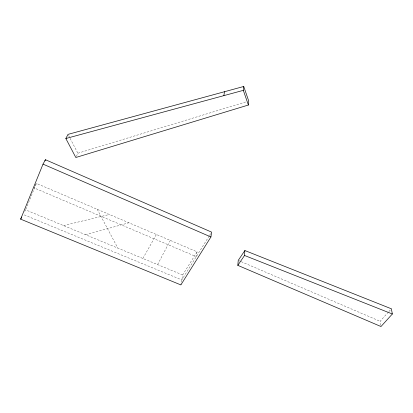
<?xml version="1.0" encoding="UTF-8"?>
<svg xmlns="http://www.w3.org/2000/svg" width="413" height="413" viewBox="0 0 413 413"><rect width="100%" height="100%" fill="white"/><g stroke="black" fill="none" stroke-linecap="round" stroke-linejoin="round"><path stroke-width="0.31" stroke-dasharray="2.06 1.55" d="M197.063 251.811L196.278 256.659L33.969 187.874L36.385 183.393L197.063 251.811L182.67 274.97L180.868 284.918M25.838 209.257L36.385 183.393M76.328 156.434L77.861 153.238L246.256 101.799M157.611 264.578L170.275 240.402M24.78 211.384L25.596 209.845L182.67 274.97M142.867 258.466L156.398 234.496M209.221 235.921L181.777 279.9L23.149 214.45M209.561 235.379L211.255 232.664M380.791 325.361L380.115 321.293L388.447 312.032M388.865 311.567L391.364 308.79M85.527 234.692L128.913 222.793M63.545 225.581L109.368 214.471M238.822 260.639L240.598 261.403M241.187 261.656L380.115 321.293M97.215 209.293L117.819 248.079M68.62 135.516L69.812 137.803M70.112 138.376L77.861 153.238"/><path stroke-width="0.62" d="M237.826 265.358L244.532 255.471L244.878 250.536L391.364 308.79L392.35 313.994L380.982 326.528L237.826 265.358L238.234 260.386L244.878 250.536M248.373 105.026L248.724 101.046L243.747 86.472L68.026 134.37L65.843 138.52L75.816 157.503L248.373 105.026L243.334 90.349L243.747 86.472M210.919 236.964L211.595 232.121L45.435 159.712L43.019 164.126L20.65 219.148L180.868 284.918L210.919 236.964L43.019 164.126M223.872 95.63L224.486 91.722M44.95 160.9L45.435 159.712M20.65 219.148L21.76 217.062M65.843 138.52L243.334 90.349M244.532 255.471L392.35 313.994"/></g></svg>
